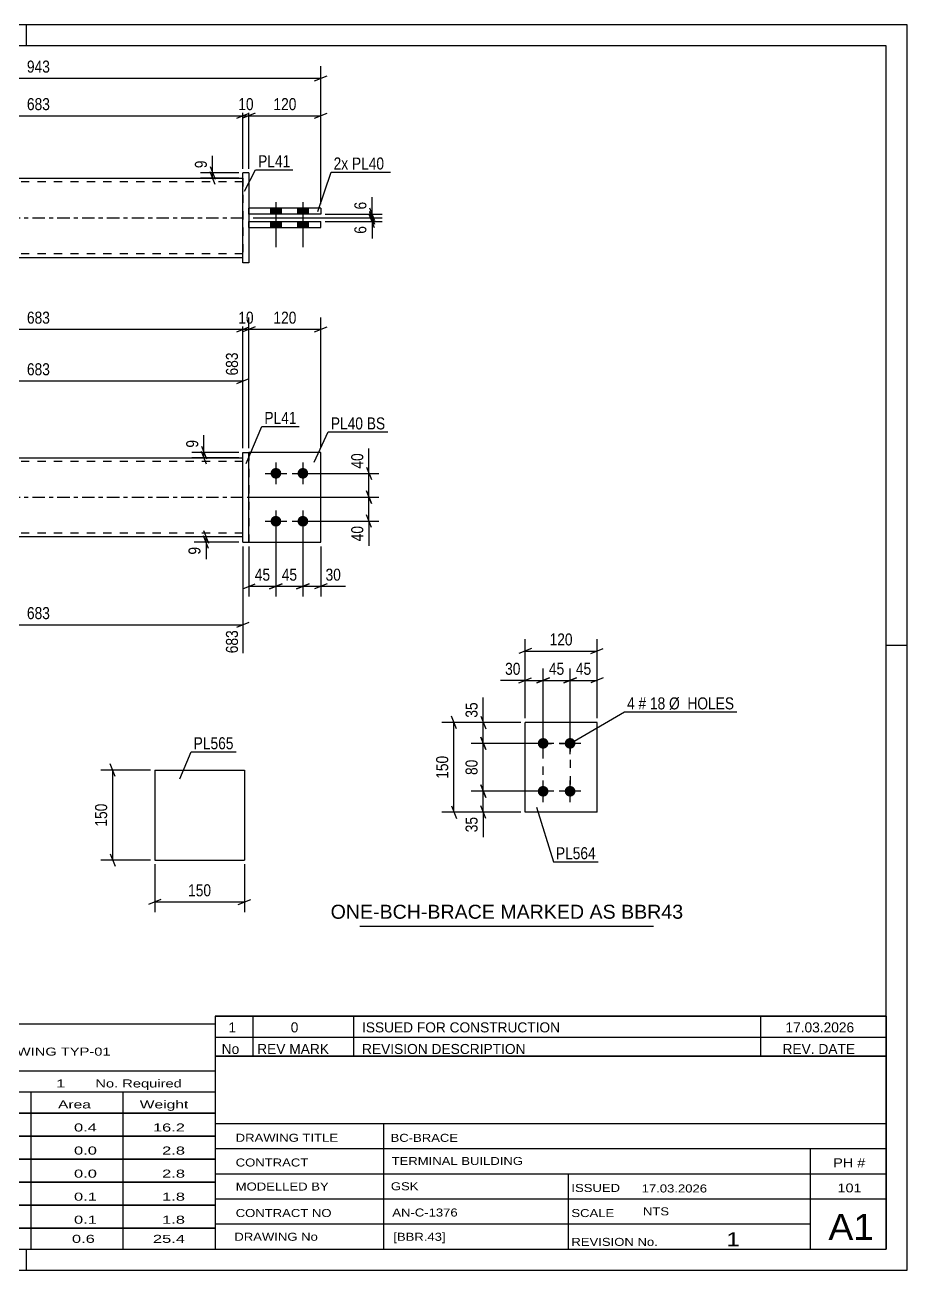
# Model space of a CAD drawing. Header units: millimetres. Extents: x 0 to 420, y 0 to 297.
# Drawn here: x 209.6 to 420, y 0 to 297 of the extents above; entities that cross this region are included whole.
import ezdxf

# ---------------------------------------------------------------- set-up
doc = ezdxf.new("R2010")
doc.units = ezdxf.units.MM
doc.linetypes.add('DXK_LINE_DOT2', pattern=[3.9198, 1.9599, -1.9599])
doc.linetypes.add('DXK_LINE_DOT3', pattern=[5.9187, 2.979, -0.9799, 0.9799, -0.9799])
doc.styles.add('Arial', font='ARIAL.TTF', dxfattribs={"height": 0.2})
doc.styles.add('Arial Narrow', font='ARIALN.TTF', dxfattribs={"height": 0.2})

# ---------------------------------------------------------------- blocks, each defined once
blk = doc.blocks.new('Unknown-585636761-1129')
at = {"color": 5, "linetype": 'Continuous'}
for p, q in [((420, 297), (0, 297)), ((210, 292), (210, 297)), ((420, 0), (420, 297)), ((415, 292), (5, 292)), ((415, 5), (415, 292)), ((420, 149), (415, 149)), ((5, 5), (415, 5)), ((210, 0), (210, 5)), ((0, 0), (420, 0))]:
    blk.add_line(p, q, dxfattribs=at)
blk = doc.blocks.new('Bolt-585636761-3528 - 3526')
at = {"linetype": 'Continuous'}
for points in [[(333.2, 124.35, -1), (333.2, 126.92, -1)], [(339.63, 124.35, -1), (339.63, 126.92, -1)], [(333.2, 112.92, -1), (333.2, 115.49, -1)], [(339.63, 112.92, -1), (339.63, 115.49, -1)]]:
    blk.add_hatch(color=1, dxfattribs=at).paths.add_polyline_path(points)
at = {"color": 1, "linetype": 'Continuous'}
for p, q in [((333.2, 123.07), (333.2, 128.21)), ((339.63, 123.07), (339.63, 128.21)), ((335.77, 125.64), (330.63, 125.64)), ((342.2, 125.64), (337.05, 125.64)), ((333.2, 111.64), (333.2, 116.78)), ((339.63, 111.64), (339.63, 116.78)), ((335.77, 114.21), (330.63, 114.21)), ((342.2, 114.21), (337.05, 114.21))]:
    blk.add_line(p, q, dxfattribs=at)
blk = doc.blocks.new('Part-585636761-3527 - 3526')
at = {"color": 2, "linetype": 'Continuous'}
for p, q in [((346.05, 130.64), (328.91, 130.64)), ((328.91, 109.21), (328.91, 130.64)), ((346.05, 109.21), (346.05, 130.64)), ((346.05, 109.21), (328.91, 109.21))]:
    blk.add_line(p, q, dxfattribs=at)
blk = doc.blocks.new('Bolt-585636761-1836 - 1822')
at = {"linetype": 'Continuous'}
for points in [[(269.47, 191.33, -1), (269.47, 188.76, -1)], [(275.9, 191.33, -1), (275.9, 188.76, -1)], [(269.47, 179.9, -1), (269.47, 177.33, -1)], [(275.9, 179.9, -1), (275.9, 177.33, -1)]]:
    blk.add_hatch(color=1, dxfattribs=at).paths.add_polyline_path(points)
at = {"color": 1, "linetype": 'Continuous'}
for p, q in [((269.47, 192.61), (269.47, 187.47)), ((275.9, 192.61), (275.9, 187.47)), ((266.9, 190.04), (272.05, 190.04)), ((273.33, 190.04), (278.47, 190.04)), ((269.47, 181.19), (269.47, 176.04)), ((275.9, 181.19), (275.9, 176.04)), ((266.9, 178.61), (272.05, 178.61)), ((273.33, 178.61), (278.47, 178.61))]:
    blk.add_line(p, q, dxfattribs=at)
blk = doc.blocks.new('Part-585636761-1828 - 1822')
at = {"linetype": 'Continuous'}
blk.add_hatch(color=2, dxfattribs=at).paths.add_polyline_path([(188.44, 174.9), (187.64, 176.3), (189.24, 176.3)])
at = {"color": 2, "linetype": 'Continuous'}
for p, q in [((164.05, 193.76), (261.62, 193.76)), ((188.44, 174.9), (187.64, 176.3)), ((187.64, 176.3), (189.24, 176.3)), ((189.24, 176.3), (188.44, 174.9)), ((261.62, 174.9), (164.05, 174.9))]:
    blk.add_line(p, q, dxfattribs=at)
at = {"color": 7, "linetype": 'DXK_LINE_DOT2'}
for p, q in [((164.05, 174.9), (164.05, 193.76)), ((261.62, 174.9), (261.62, 193.76)), ((261.62, 192.9), (164.05, 192.9)), ((261.62, 175.76), (164.05, 175.76))]:
    blk.add_line(p, q, dxfattribs=at)
at = {"color": 7, "linetype": 'DXK_LINE_DOT3'}
blk.add_line((164.05, 184.33), (261.62, 184.33), dxfattribs=at)
at = {"color": 2, "linetype": 'Continuous'}
blk.add_circle((188.44, 175.8), 1, dxfattribs=at)
blk = doc.blocks.new('Part-585636761-1833 - 1822')
at = {"color": 2, "linetype": 'Continuous'}
for p, q in [((280.19, 195.04), (263.05, 195.04)), ((280.19, 173.61), (280.19, 195.04)), ((263.05, 173.61), (280.19, 173.61))]:
    blk.add_line(p, q, dxfattribs=at)
at = {"color": 7, "linetype": 'DXK_LINE_DOT2'}
blk.add_line((263.05, 195.04), (263.05, 173.61), dxfattribs=at)
blk = doc.blocks.new('Part-585636761-1856 - 1822')
at = {"color": 2, "linetype": 'Continuous'}
for p, q in [((261.62, 173.61), (261.62, 195.04)), ((261.62, 195.04), (263.05, 195.04)), ((263.05, 173.61), (263.05, 195.04)), ((261.62, 173.61), (263.05, 173.61))]:
    blk.add_line(p, q, dxfattribs=at)
blk = doc.blocks.new('Part-585636761-1862 - 1822')
at = {"color": 7, "linetype": 'DXK_LINE_DOT2'}
for p, q in [((280.19, 195.04), (263.05, 195.04)), ((263.05, 195.04), (263.05, 173.61)), ((280.19, 173.61), (280.19, 195.04)), ((263.05, 173.61), (280.19, 173.61))]:
    blk.add_line(p, q, dxfattribs=at)
blk = doc.blocks.new('Part-585636761-2197 - 2166')
at = {"color": 2, "linetype": 'Continuous'}
for p, q in [((280.19, 253.27), (263.05, 253.27)), ((263.05, 251.84), (263.05, 253.27)), ((280.19, 253.27), (280.19, 251.84)), ((280.19, 251.84), (263.05, 251.84))]:
    blk.add_line(p, q, dxfattribs=at)
blk = doc.blocks.new('Part-585636761-2177 - 2166')
at = {"color": 2, "linetype": 'Continuous'}
for p, q in [((263.05, 261.7), (261.62, 261.7)), ((261.62, 240.27), (261.62, 261.7)), ((263.05, 261.7), (263.05, 240.27)), ((263.05, 240.27), (261.62, 240.27))]:
    blk.add_line(p, q, dxfattribs=at)
blk = doc.blocks.new('Part-585636761-2187 - 2166')
at = {"linetype": 'Continuous'}
blk.add_hatch(color=2, dxfattribs=at).paths.add_polyline_path([(188.44, 250.99), (187.64, 252.39), (189.24, 252.39)])
at = {"color": 2, "linetype": 'Continuous'}
for p, q in [((164.05, 260.42), (261.62, 260.42)), ((188.44, 250.99), (187.64, 252.39)), ((187.64, 252.39), (189.24, 252.39)), ((189.24, 252.39), (188.44, 250.99)), ((164.05, 241.56), (261.62, 241.56))]:
    blk.add_line(p, q, dxfattribs=at)
at = {"color": 7, "linetype": 'DXK_LINE_DOT2'}
for p, q in [((164.05, 260.42), (164.05, 241.56)), ((261.62, 259.56), (164.05, 259.56)), ((261.62, 260.42), (261.62, 241.56)), ((261.62, 242.42), (164.05, 242.42))]:
    blk.add_line(p, q, dxfattribs=at)
at = {"color": 7, "linetype": 'DXK_LINE_DOT3'}
blk.add_line((164.05, 250.99), (261.62, 250.99), dxfattribs=at)
at = {"color": 2, "linetype": 'Continuous'}
blk.add_circle((188.44, 251.89), 1, dxfattribs=at)
blk = doc.blocks.new('Part-585636761-2192 - 2166')
at = {"color": 2, "linetype": 'Continuous'}
for p, q in [((263.05, 248.7), (263.05, 250.13)), ((263.05, 250.13), (280.19, 250.13)), ((280.19, 248.7), (280.19, 250.13)), ((263.05, 248.7), (280.19, 248.7))]:
    blk.add_line(p, q, dxfattribs=at)
blk = doc.blocks.new('Bolt-585636761-2209 - 2166')
at = {"linetype": 'Continuous'}
for points in [[(270.76, 253.27), (268.19, 253.27), (268.19, 251.84), (270.76, 251.84)], [(270.76, 253.27), (268.19, 253.27), (268.19, 251.84), (270.76, 251.84)], [(277.19, 253.27), (274.62, 253.27), (274.62, 251.84), (277.19, 251.84)], [(277.19, 253.27), (274.62, 253.27), (274.62, 251.84), (277.19, 251.84)], [(270.76, 250.13), (268.19, 250.13), (268.19, 248.7), (270.76, 248.7)], [(270.76, 250.13), (268.19, 250.13), (268.19, 248.7), (270.76, 248.7)], [(277.19, 250.13), (274.62, 250.13), (274.62, 248.7), (277.19, 248.7)], [(277.19, 250.13), (274.62, 250.13), (274.62, 248.7), (277.19, 248.7)]]:
    blk.add_hatch(color=1, dxfattribs=at).paths.add_polyline_path(points)
at = {"color": 1, "linetype": 'Continuous'}
for p, q in [((268.19, 253.27), (268.19, 251.84)), ((268.19, 253.27), (268.19, 251.84)), ((269.47, 254.7), (269.47, 243.99)), ((269.47, 254.7), (269.47, 243.99)), ((270.76, 253.27), (270.76, 251.84)), ((270.76, 253.27), (270.76, 251.84)), ((274.62, 253.27), (274.62, 251.84)), ((274.62, 253.27), (274.62, 251.84)), ((275.9, 254.7), (275.9, 243.99)), ((275.9, 254.7), (275.9, 243.99)), ((277.19, 253.27), (277.19, 251.84)), ((277.19, 253.27), (277.19, 251.84)), ((268.19, 250.13), (268.19, 248.7)), ((268.19, 250.13), (268.19, 248.7)), ((270.76, 250.13), (270.76, 248.7)), ((270.76, 250.13), (270.76, 248.7)), ((274.62, 250.13), (274.62, 248.7)), ((274.62, 250.13), (274.62, 248.7)), ((277.19, 250.13), (277.19, 248.7)), ((277.19, 250.13), (277.19, 248.7))]:
    blk.add_line(p, q, dxfattribs=at)
blk = doc.blocks.new('Part-585636761-3536 - 3535')
at = {"color": 2, "linetype": 'Continuous'}
for p, q in [((240.56, 119.24), (261.99, 119.24)), ((240.56, 119.24), (240.56, 97.81)), ((261.99, 119.24), (261.99, 97.81)), ((240.56, 97.81), (261.99, 97.81))]:
    blk.add_line(p, q, dxfattribs=at)
blk = doc.blocks.new('Rectangle-585636761-3685 - 3526')
at = {"color": 1, "linetype": 'DXK_LINE_DOT2'}
blk.add_lwpolyline([(333.2, 125.64), (339.63, 125.64), (339.63, 114.21), (333.2, 114.21), (333.2, 125.64)], close=True, dxfattribs=at)
blk = doc.blocks.new('StraightDimension-585636761-3542 - 3526')
at = {"color": 7, "linetype": 'Continuous'}
for p, q in [((332.2, 114.21), (316.06, 114.21)), ((318.31, 115.71), (319.51, 112.71)), ((318.91, 109.21), (318.91, 114.21)), ((319.51, 107.71), (318.31, 110.71)), ((327.91, 109.21), (316.06, 109.21))]:
    blk.add_line(p, q, dxfattribs=at)
at = {"color": 0}
blk.add_wipeout([(318.16, 108.68), (313.96, 108.68), (313.96, 103.83), (318.16, 103.83)], dxfattribs=at)
at = {"color": 7, "linetype": 'Continuous'}
blk.add_line((318.91, 109.21), (318.91, 103.3), dxfattribs=at)
blk.add_line((318.91, 109.21), (318.91, 103.3), dxfattribs=at)
at = {"color": 3, "style": 'Arial Narrow'}
blk.add_text('35', height=2.863, rotation=90.0002, dxfattribs=at).set_placement((317.56, 104.43))
blk = doc.blocks.new('StraightDimension-585636761-3540 - 3526')
at = {"color": 7, "linetype": 'Continuous'}
for p, q in [((318.31, 132.14), (319.51, 129.14)), ((327.91, 130.64), (316.06, 130.64)), ((318.91, 125.64), (318.91, 130.64)), ((332.2, 125.64), (316.06, 125.64)), ((319.51, 124.14), (318.31, 127.14))]:
    blk.add_line(p, q, dxfattribs=at)
at = {"color": 0}
blk.add_wipeout([(318.16, 136.02), (313.96, 136.02), (313.96, 131.16), (318.16, 131.16)], dxfattribs=at)
at = {"color": 7, "linetype": 'Continuous'}
blk.add_line((318.91, 130.64), (318.91, 136.54), dxfattribs=at)
blk.add_line((318.91, 130.64), (318.91, 136.54), dxfattribs=at)
at = {"color": 3, "style": 'Arial Narrow'}
blk.add_text('35', height=2.863, rotation=90.0002, dxfattribs=at).set_placement((317.56, 131.76))
blk = doc.blocks.new('StraightDimension-585636761-3541 - 3526')
at = {"color": 7, "linetype": 'Continuous'}
for p, q in [((332.2, 125.64), (316.06, 125.64)), ((318.31, 127.14), (319.51, 124.14)), ((318.91, 114.21), (318.91, 125.64)), ((332.2, 114.21), (316.06, 114.21)), ((319.51, 112.71), (318.31, 115.71))]:
    blk.add_line(p, q, dxfattribs=at)
at = {"color": 0}
blk.add_wipeout([(318.16, 122.35), (313.96, 122.35), (313.96, 117.49), (318.16, 117.49)], dxfattribs=at)
at = {"color": 3, "style": 'Arial Narrow'}
blk.add_text('80', height=2.863, rotation=90.0002, dxfattribs=at).set_placement((317.56, 118.09))
blk = doc.blocks.new('StraightDimension-585636761-3552 - 3526')
at = {"color": 7, "linetype": 'Continuous'}
for p, q in [((312.51, 129.14), (311.31, 132.14)), ((327.91, 130.64), (309.06, 130.64)), ((311.91, 109.21), (311.91, 130.64)), ((311.31, 110.71), (312.51, 107.71)), ((327.91, 109.21), (309.06, 109.21))]:
    blk.add_line(p, q, dxfattribs=at)
at = {"color": 0}
blk.add_wipeout([(311.16, 123.27), (306.96, 123.27), (306.96, 116.58), (311.16, 116.58)], dxfattribs=at)
at = {"color": 3, "style": 'Arial Narrow'}
blk.add_text('150', height=2.863, rotation=90.0002, dxfattribs=at).set_placement((310.56, 117.18))
blk = doc.blocks.new('StraightDimension-585636761-3556 - 3526')
at = {"color": 7, "linetype": 'Continuous'}
for p, q in [((339.63, 126.64), (339.63, 143.49)), ((346.05, 131.64), (346.05, 143.49)), ((338.13, 140.04), (341.13, 141.24)), ((339.63, 140.64), (346.05, 140.64)), ((347.55, 141.24), (344.55, 140.04))]:
    blk.add_line(p, q, dxfattribs=at)
at = {"color": 0}
blk.add_wipeout([(345.27, 141.39), (345.27, 145.59), (340.41, 145.59), (340.41, 141.39)], dxfattribs=at)
at = {"color": 3, "style": 'Arial Narrow'}
blk.add_text('45', height=2.863, dxfattribs=at).set_placement((341.01, 141.99))
blk = doc.blocks.new('StraightDimension-585636761-3557 - 3526')
at = {"color": 7, "linetype": 'Continuous'}
for p, q in [((333.2, 126.64), (333.2, 143.49)), ((339.63, 126.64), (339.63, 143.49)), ((331.7, 140.04), (334.7, 141.24)), ((333.2, 140.64), (339.63, 140.64)), ((341.13, 141.24), (338.13, 140.04))]:
    blk.add_line(p, q, dxfattribs=at)
at = {"color": 0}
blk.add_wipeout([(338.84, 141.39), (338.84, 145.59), (333.98, 145.59), (333.98, 141.39)], dxfattribs=at)
at = {"color": 3, "style": 'Arial Narrow'}
blk.add_text('45', height=2.863, dxfattribs=at).set_placement((334.58, 141.99))
blk = doc.blocks.new('StraightDimension-585636761-3558 - 3526')
at = {"color": 7, "linetype": 'Continuous'}
for p, q in [((328.91, 131.64), (328.91, 143.49)), ((333.2, 126.64), (333.2, 143.49)), ((327.41, 140.04), (330.41, 141.24)), ((328.91, 140.64), (333.2, 140.64)), ((334.7, 141.24), (331.7, 140.04))]:
    blk.add_line(p, q, dxfattribs=at)
at = {"color": 0}
blk.add_wipeout([(328.39, 141.39), (328.39, 145.59), (323.53, 145.59), (323.53, 141.39)], dxfattribs=at)
at = {"color": 7, "linetype": 'Continuous'}
blk.add_line((328.91, 140.64), (323.01, 140.64), dxfattribs=at)
blk.add_line((328.91, 140.64), (323.01, 140.64), dxfattribs=at)
at = {"color": 3, "style": 'Arial Narrow'}
blk.add_text('30', height=2.863, dxfattribs=at).set_placement((324.13, 141.99))
blk = doc.blocks.new('StraightDimension-585636761-3568 - 3526')
at = {"color": 7, "linetype": 'Continuous'}
for p, q in [((328.91, 131.64), (328.91, 150.49)), ((346.05, 131.64), (346.05, 150.49)), ((330.41, 148.24), (327.41, 147.04)), ((328.91, 147.64), (346.05, 147.64)), ((344.55, 147.04), (347.55, 148.24))]:
    blk.add_line(p, q, dxfattribs=at)
at = {"color": 0}
blk.add_wipeout([(340.83, 148.39), (340.83, 152.59), (334.14, 152.59), (334.14, 148.39)], dxfattribs=at)
at = {"color": 3, "style": 'Arial Narrow'}
blk.add_text('120', height=2.863, dxfattribs=at).set_placement((334.74, 148.99))
blk = doc.blocks.new('StraightDimension-585636761-2478 - 1822')
at = {"color": 7, "linetype": 'Continuous'}
for p, q in [((261.62, 196.04), (261.62, 218.87)), ((164.05, 194.76), (164.05, 215.21)), ((165.55, 212.68), (162.55, 211.48)), ((164.05, 212.08), (261.62, 212.08)), ((260.12, 211.48), (263.12, 212.68))]:
    blk.add_line(p, q, dxfattribs=at)
at = {"color": 0}
blk.add_wipeout([(216.17, 212.83), (216.17, 217.03), (209.49, 217.03), (209.49, 212.83)], dxfattribs=at)
at = {"color": 0, "linetype": 'Continuous'}
for points in [[(261.02, 219.47), (256.82, 219.47), (256.82, 212.78), (261.02, 212.78)], [(163.45, 215.81), (159.25, 215.81), (159.25, 212.78), (163.45, 212.78)]]:
    blk.add_wipeout(points, dxfattribs=at)
at = {"color": 3, "linetype": 'Continuous', "style": 'Arial Narrow'}
for s, height, p in [('683', 2.863, (260.42, 213.38)), ('0', 2.86, (162.85, 213.38))]:
    blk.add_text(s, height=height, rotation=90.0002, dxfattribs=at).set_placement(p)
at = {"color": 3, "style": 'Arial Narrow'}
blk.add_text('683', height=2.863, dxfattribs=at).set_placement((210.09, 213.43))
blk = doc.blocks.new('StraightDimension-585636761-2057 - 1822')
at = {"color": 7, "linetype": 'Continuous'}
for p, q in [((251.69, 196.54), (252.89, 193.54)), ((260.62, 195.04), (249.44, 195.04)), ((260.62, 193.76), (249.44, 193.76)), ((252.89, 192.26), (251.69, 195.26)), ((252.29, 193.76), (252.29, 195.04))]:
    blk.add_line(p, q, dxfattribs=at)
at = {"color": 0}
blk.add_wipeout([(251.54, 198.6), (247.34, 198.6), (247.34, 195.57), (251.54, 195.57)], dxfattribs=at)
at = {"color": 7, "linetype": 'Continuous'}
blk.add_line((252.29, 195.04), (252.29, 199.12), dxfattribs=at)
blk.add_line((252.29, 195.04), (252.29, 199.12), dxfattribs=at)
at = {"color": 3, "style": 'Arial Narrow'}
blk.add_text('9', height=2.86, rotation=90.0002, dxfattribs=at).set_placement((250.94, 196.17))
blk = doc.blocks.new('StraightDimension-585636761-2028 - 1822')
at = {"color": 7, "linetype": 'Continuous'}
for p, q in [((262.62, 184.33), (294.05, 184.33)), ((291.05, 185.83), (292.25, 182.83)), ((291.65, 178.61), (291.65, 184.33)), ((276.9, 178.61), (294.05, 178.61)), ((292.25, 177.11), (291.05, 180.11))]:
    blk.add_line(p, q, dxfattribs=at)
at = {"color": 0}
blk.add_wipeout([(290.9, 178.09), (286.7, 178.09), (286.7, 173.23), (290.9, 173.23)], dxfattribs=at)
at = {"color": 7, "linetype": 'Continuous'}
blk.add_line((291.65, 178.61), (291.65, 172.71), dxfattribs=at)
blk.add_line((291.65, 178.61), (291.65, 172.71), dxfattribs=at)
at = {"color": 3, "style": 'Arial Narrow'}
blk.add_text('40', height=2.863, rotation=90.0002, dxfattribs=at).set_placement((290.3, 173.83))
blk = doc.blocks.new('StraightDimension-585636761-1974 - 1822')
at = {"color": 7, "linetype": 'Continuous'}
for p, q in [((252.22, 176.4), (253.42, 173.4)), ((260.62, 174.9), (249.97, 174.9)), ((260.62, 173.61), (249.97, 173.61)), ((253.42, 172.11), (252.22, 175.11)), ((252.82, 173.61), (252.82, 174.9))]:
    blk.add_line(p, q, dxfattribs=at)
at = {"color": 0}
blk.add_wipeout([(252.07, 173.09), (247.87, 173.09), (247.87, 170.06), (252.07, 170.06)], dxfattribs=at)
at = {"color": 7, "linetype": 'Continuous'}
blk.add_line((252.82, 173.61), (252.82, 169.54), dxfattribs=at)
blk.add_line((252.82, 173.61), (252.82, 169.54), dxfattribs=at)
at = {"color": 3, "style": 'Arial Narrow'}
blk.add_text('9', height=2.86, rotation=90.0002, dxfattribs=at).set_placement((251.47, 170.66))
blk = doc.blocks.new('StraightDimension-585636761-2006 - 1822')
at = {"color": 7, "linetype": 'Continuous'}
for p, q in [((269.47, 177.61), (269.47, 160.69)), ((263.05, 172.61), (263.05, 160.69)), ((261.55, 162.49), (264.55, 163.69)), ((270.97, 163.69), (267.97, 162.49)), ((263.05, 163.09), (269.47, 163.09))]:
    blk.add_line(p, q, dxfattribs=at)
at = {"color": 0}
blk.add_wipeout([(268.69, 163.84), (268.69, 168.04), (263.83, 168.04), (263.83, 163.84)], dxfattribs=at)
at = {"color": 3, "style": 'Arial Narrow'}
blk.add_text('45', height=2.863, dxfattribs=at).set_placement((264.43, 164.44))
blk = doc.blocks.new('StraightDimension-585636761-1983 - 1822')
at = {"color": 7, "linetype": 'Continuous'}
for p, q in [((275.9, 177.61), (275.9, 160.69)), ((280.19, 172.61), (280.19, 160.69)), ((274.4, 162.49), (277.4, 163.69)), ((281.69, 163.69), (278.69, 162.49)), ((275.9, 163.09), (280.19, 163.09))]:
    blk.add_line(p, q, dxfattribs=at)
at = {"color": 0}
blk.add_wipeout([(285.57, 163.84), (285.57, 168.04), (280.71, 168.04), (280.71, 163.84)], dxfattribs=at)
at = {"color": 7, "linetype": 'Continuous'}
blk.add_line((280.19, 163.09), (286.1, 163.09), dxfattribs=at)
blk.add_line((280.19, 163.09), (286.1, 163.09), dxfattribs=at)
at = {"color": 3, "style": 'Arial Narrow'}
blk.add_text('30', height=2.863, dxfattribs=at).set_placement((281.31, 164.44))
blk = doc.blocks.new('StraightDimension-585636761-1996 - 1822')
at = {"color": 7, "linetype": 'Continuous'}
for p, q in [((269.47, 177.61), (269.47, 160.69)), ((275.9, 177.61), (275.9, 160.69)), ((267.97, 162.49), (270.97, 163.69)), ((277.4, 163.69), (274.4, 162.49)), ((269.47, 163.09), (275.9, 163.09))]:
    blk.add_line(p, q, dxfattribs=at)
at = {"color": 0}
blk.add_wipeout([(275.12, 163.84), (275.12, 168.04), (270.26, 168.04), (270.26, 163.84)], dxfattribs=at)
at = {"color": 3, "style": 'Arial Narrow'}
blk.add_text('45', height=2.863, dxfattribs=at).set_placement((270.86, 164.44))
blk = doc.blocks.new('StraightDimension-585636761-2041 - 1822')
at = {"color": 7, "linetype": 'Continuous'}
for p, q in [((291.05, 191.54), (292.25, 188.54)), ((276.9, 190.04), (294.05, 190.04)), ((291.65, 184.33), (291.65, 190.04)), ((262.62, 184.33), (294.05, 184.33)), ((292.25, 182.83), (291.05, 185.83))]:
    blk.add_line(p, q, dxfattribs=at)
at = {"color": 0}
blk.add_wipeout([(290.9, 195.42), (286.7, 195.42), (286.7, 190.57), (290.9, 190.57)], dxfattribs=at)
at = {"color": 7, "linetype": 'Continuous'}
blk.add_line((291.65, 190.04), (291.65, 195.95), dxfattribs=at)
blk.add_line((291.65, 190.04), (291.65, 195.95), dxfattribs=at)
at = {"color": 3, "style": 'Arial Narrow'}
blk.add_text('40', height=2.863, rotation=90.0002, dxfattribs=at).set_placement((290.3, 191.17))
blk = doc.blocks.new('StraightDimension-585636761-2103 - 1822')
at = {"color": 7, "linetype": 'Continuous'}
for p, q in [((164.05, 196.04), (164.05, 227.24)), ((261.62, 196.04), (261.62, 227.24)), ((165.55, 224.99), (162.55, 223.79)), ((164.05, 224.39), (261.62, 224.39)), ((260.12, 223.79), (263.12, 224.99))]:
    blk.add_line(p, q, dxfattribs=at)
at = {"color": 0}
blk.add_wipeout([(216.17, 225.14), (216.17, 229.34), (209.49, 229.34), (209.49, 225.14)], dxfattribs=at)
at = {"color": 3, "style": 'Arial Narrow'}
blk.add_text('683', height=2.863, dxfattribs=at).set_placement((210.09, 225.74))
blk = doc.blocks.new('StraightDimension-585636761-2112 - 1822')
at = {"color": 7, "linetype": 'Continuous'}
for p, q in [((261.62, 196.04), (261.62, 227.24)), ((263.05, 196.04), (263.05, 227.24)), ((260.12, 223.79), (263.12, 224.99)), ((264.55, 224.99), (261.55, 223.79)), ((261.62, 224.39), (263.05, 224.39))]:
    blk.add_line(p, q, dxfattribs=at)
at = {"color": 0}
blk.add_wipeout([(264.76, 225.14), (264.76, 229.34), (259.9, 229.34), (259.9, 225.14)], dxfattribs=at)
at = {"color": 3, "style": 'Arial Narrow'}
blk.add_text('10', height=2.863, dxfattribs=at).set_placement((260.5, 225.74))
blk = doc.blocks.new('StraightDimension-585636761-2129 - 1822')
at = {"color": 7, "linetype": 'Continuous'}
for p, q in [((263.05, 196.04), (263.05, 227.24)), ((280.19, 196.04), (280.19, 227.24)), ((264.55, 224.99), (261.55, 223.79)), ((263.05, 224.39), (280.19, 224.39)), ((278.69, 223.79), (281.69, 224.99))]:
    blk.add_line(p, q, dxfattribs=at)
at = {"color": 0}
blk.add_wipeout([(274.96, 225.14), (274.96, 229.34), (268.28, 229.34), (268.28, 225.14)], dxfattribs=at)
at = {"color": 3, "style": 'Arial Narrow'}
blk.add_text('120', height=2.863, dxfattribs=at).set_placement((268.88, 225.74))
blk = doc.blocks.new('StraightDimension-585636761-2539 - 1822')
at = {"color": 7, "linetype": 'Continuous'}
for p, q in [((164.05, 172.61), (164.05, 150.79)), ((261.62, 172.61), (261.62, 147.13)), ((165.55, 154.52), (162.55, 153.32)), ((260.12, 153.32), (263.12, 154.52)), ((164.05, 153.92), (261.62, 153.92))]:
    blk.add_line(p, q, dxfattribs=at)
at = {"color": 0}
blk.add_wipeout([(216.17, 154.67), (216.17, 158.87), (209.49, 158.87), (209.49, 154.67)], dxfattribs=at)
at = {"color": 0, "linetype": 'Continuous'}
for points in [[(163.45, 153.22), (159.25, 153.22), (159.25, 150.19), (163.45, 150.19)], [(261.02, 153.22), (256.82, 153.22), (256.82, 146.53), (261.02, 146.53)]]:
    blk.add_wipeout(points, dxfattribs=at)
at = {"color": 3, "style": 'Arial Narrow'}
blk.add_text('683', height=2.863, dxfattribs=at).set_placement((210.09, 155.27))
at = {"color": 3, "linetype": 'Continuous', "style": 'Arial Narrow'}
for s, height, p in [('0', 2.86, (162.85, 150.79)), ('683', 2.863, (260.42, 147.13))]:
    blk.add_text(s, height=height, rotation=90.0002, dxfattribs=at).set_placement(p)
blk = doc.blocks.new('StraightDimension-585636761-2314 - 2166')
at = {"color": 7, "linetype": 'Continuous'}
for p, q in [((263.05, 262.7), (263.05, 278.17)), ((280.19, 254.27), (280.19, 278.17)), ((264.55, 275.92), (261.55, 274.72)), ((263.05, 275.32), (280.19, 275.32)), ((278.69, 274.72), (281.69, 275.92))]:
    blk.add_line(p, q, dxfattribs=at)
at = {"color": 0}
blk.add_wipeout([(274.96, 276.07), (274.96, 280.27), (268.28, 280.27), (268.28, 276.07)], dxfattribs=at)
at = {"color": 3, "style": 'Arial Narrow'}
blk.add_text('120', height=2.863, dxfattribs=at).set_placement((268.88, 276.67))
blk = doc.blocks.new('StraightDimension-585636761-2263 - 2166')
at = {"color": 7, "linetype": 'Continuous'}
for p, q in [((145.47, 254.27), (145.47, 287.12)), ((280.19, 254.27), (280.19, 287.12)), ((146.97, 284.87), (143.97, 283.67)), ((145.47, 284.27), (280.19, 284.27)), ((278.69, 283.67), (281.69, 284.87))]:
    blk.add_line(p, q, dxfattribs=at)
at = {"color": 0}
blk.add_wipeout([(216.17, 285.02), (216.17, 289.22), (209.49, 289.22), (209.49, 285.02)], dxfattribs=at)
at = {"color": 3, "style": 'Arial Narrow'}
blk.add_text('943', height=2.863, dxfattribs=at).set_placement((210.09, 285.62))
blk = doc.blocks.new('StraightDimension-585636761-2345 - 2166')
at = {"color": 7, "linetype": 'Continuous'}
for p, q in [((291.79, 252.49), (292.99, 249.49)), ((264.05, 250.99), (294.79, 250.99)), ((281.19, 250.13), (294.79, 250.13)), ((292.99, 248.63), (291.79, 251.63)), ((292.39, 250.13), (292.39, 250.99))]:
    blk.add_line(p, q, dxfattribs=at)
at = {"color": 0}
blk.add_wipeout([(291.64, 249.61), (287.44, 249.61), (287.44, 246.58), (291.64, 246.58)], dxfattribs=at)
at = {"color": 7, "linetype": 'Continuous'}
blk.add_line((292.39, 250.13), (292.39, 246.05), dxfattribs=at)
blk.add_line((292.39, 250.13), (292.39, 246.05), dxfattribs=at)
at = {"color": 3, "style": 'Arial Narrow'}
blk.add_text('6', height=2.86, rotation=90.0002, dxfattribs=at).set_placement((291.04, 247.18))
blk = doc.blocks.new('StraightDimension-585636761-2294 - 2166')
at = {"color": 7, "linetype": 'Continuous'}
for p, q in [((164.05, 262.7), (164.05, 278.17)), ((261.62, 262.7), (261.62, 278.17)), ((165.55, 275.92), (162.55, 274.72)), ((164.05, 275.32), (261.62, 275.32)), ((260.12, 274.72), (263.12, 275.92))]:
    blk.add_line(p, q, dxfattribs=at)
at = {"color": 0}
blk.add_wipeout([(216.17, 276.07), (216.17, 280.27), (209.49, 280.27), (209.49, 276.07)], dxfattribs=at)
at = {"color": 3, "style": 'Arial Narrow'}
blk.add_text('683', height=2.863, dxfattribs=at).set_placement((210.09, 276.67))
blk = doc.blocks.new('StraightDimension-585636761-2304 - 2166')
at = {"color": 7, "linetype": 'Continuous'}
for p, q in [((261.62, 262.7), (261.62, 278.17)), ((263.05, 262.7), (263.05, 278.17)), ((260.12, 274.72), (263.12, 275.92)), ((264.55, 275.92), (261.55, 274.72)), ((261.62, 275.32), (263.05, 275.32))]:
    blk.add_line(p, q, dxfattribs=at)
at = {"color": 0}
blk.add_wipeout([(264.76, 276.07), (264.76, 280.27), (259.9, 280.27), (259.9, 276.07)], dxfattribs=at)
at = {"color": 3, "style": 'Arial Narrow'}
blk.add_text('10', height=2.863, dxfattribs=at).set_placement((260.5, 276.67))
blk = doc.blocks.new('StraightDimension-585636761-2325 - 2166')
at = {"color": 7, "linetype": 'Continuous'}
for p, q in [((260.62, 261.7), (251.51, 261.7)), ((253.76, 263.2), (254.96, 260.2)), ((254.96, 258.92), (253.76, 261.92)), ((254.36, 260.42), (254.36, 261.7)), ((260.62, 260.42), (251.51, 260.42))]:
    blk.add_line(p, q, dxfattribs=at)
at = {"color": 0}
blk.add_wipeout([(253.61, 265.26), (249.41, 265.26), (249.41, 262.23), (253.61, 262.23)], dxfattribs=at)
at = {"color": 7, "linetype": 'Continuous'}
blk.add_line((254.36, 261.7), (254.36, 265.78), dxfattribs=at)
blk.add_line((254.36, 261.7), (254.36, 265.78), dxfattribs=at)
at = {"color": 3, "style": 'Arial Narrow'}
blk.add_text('9', height=2.86, rotation=90.0002, dxfattribs=at).set_placement((253.01, 262.83))
blk = doc.blocks.new('StraightDimension-585636761-2336 - 2166')
at = {"color": 7, "linetype": 'Continuous'}
for p, q in [((291.79, 253.34), (292.99, 250.34)), ((292.99, 249.49), (291.79, 252.49)), ((264.05, 250.99), (294.79, 250.99)), ((281.19, 251.84), (294.79, 251.84)), ((292.39, 250.99), (292.39, 251.84))]:
    blk.add_line(p, q, dxfattribs=at)
at = {"color": 0}
blk.add_wipeout([(291.64, 255.4), (287.44, 255.4), (287.44, 252.37), (291.64, 252.37)], dxfattribs=at)
at = {"color": 7, "linetype": 'Continuous'}
blk.add_line((292.39, 251.84), (292.39, 255.92), dxfattribs=at)
blk.add_line((292.39, 251.84), (292.39, 255.92), dxfattribs=at)
at = {"color": 3, "style": 'Arial Narrow'}
blk.add_text('6', height=2.86, rotation=90.0002, dxfattribs=at).set_placement((291.04, 252.97))
blk = doc.blocks.new('StraightDimension-585636761-3576 - 3535')
at = {"color": 7, "linetype": 'Continuous'}
for p, q in [((239.56, 119.24), (227.71, 119.24)), ((231.16, 117.74), (229.96, 120.74)), ((230.56, 97.81), (230.56, 119.24)), ((229.96, 99.31), (231.16, 96.31)), ((239.56, 97.81), (227.71, 97.81))]:
    blk.add_line(p, q, dxfattribs=at)
at = {"color": 0}
blk.add_wipeout([(229.81, 111.86), (225.61, 111.86), (225.61, 105.18), (229.81, 105.18)], dxfattribs=at)
at = {"color": 3, "style": 'Arial Narrow'}
blk.add_text('150', height=2.863, rotation=90.0002, dxfattribs=at).set_placement((229.21, 105.78))
blk = doc.blocks.new('StraightDimension-585636761-3572 - 3535')
at = {"color": 7, "linetype": 'Continuous'}
for p, q in [((240.56, 96.81), (240.56, 85.41)), ((261.99, 96.81), (261.99, 85.41)), ((242.06, 88.41), (239.06, 87.21)), ((240.56, 87.81), (261.99, 87.81)), ((260.49, 87.21), (263.49, 88.41))]:
    blk.add_line(p, q, dxfattribs=at)
at = {"color": 0}
blk.add_wipeout([(254.62, 88.56), (254.62, 92.76), (247.93, 92.76), (247.93, 88.56)], dxfattribs=at)
at = {"color": 3, "style": 'Arial Narrow'}
blk.add_text('150', height=2.863, dxfattribs=at).set_placement((248.53, 89.16))
blk = doc.blocks.new('Unknown-585636761-3787')
at = {"color": 7, "linetype": 'Continuous'}
for p, q in [((255, 51.05), (255, 5)), ((255, 51.05), (415, 51.05)), ((415, 51), (415, 5)), ((255, 35), (415, 35)), ((295.14, 35), (295.14, 5)), ((255, 29), (415, 29)), ((397, 5.05), (397, 29.05)), ((255, 23), (415, 23)), ((339.14, 23), (339.14, 5)), ((255, 17), (415, 17)), ((255, 11), (397, 11)), ((255, 5), (415, 5))]:
    blk.add_line(p, q, dxfattribs=at)
at = {"color": 7, "style": 'Arial Narrow'}
for s, height, width, p in [('DRAWING TITLE', 1.9089, 1.425378, (259.88, 30.61)), ('BC-BRACE', 1.909, 1.425378, (296.81, 30.59)), ('TERMINAL BUILDING', 1.9089, 1.425378, (297.06, 25.07)), ('CONTRACT', 1.909, 1.425378, (259.88, 24.71)), ('MODELLED BY', 1.9089, 1.425378, (259.88, 18.98)), ('GSK', 1.909, 1.425378, (296.88, 19.04)), ('ISSUED', 1.909, 1.425378, (339.94, 18.64)), ('17.03.2026', 1.909, 1.425378, (356.69, 18.52)), ('CONTRACT NO', 1.9089, 1.425378, (259.88, 12.66)), ('AN-C-1376', 1.909, 1.425378, (297.23, 12.78)), ('SCALE', 1.909, 1.425378, (339.94, 12.65)), ('A1', 6.204, 1.25, (401.24, 7.2)), ('DRAWING No', 1.909, 1.425378, (259.56, 7)), ('[BBR.43]', 1.909, 1.425378, (297.46, 6.99)), ('1', 3.34, 1.5, (376.91, 5.68)), ('REVISION No.', 1.9089, 1.425378, (339.94, 5.77))]:
    blk.add_text(s, height=height, dxfattribs=dict(at, width=width)).set_placement(p)
at = {"color": 7, "linetype": 'Continuous', "style": 'Arial Narrow'}
for s, height, width, p in [('PH #', 2.1, 1.42538, (402.4, 24.55)), ('101', 2.1, 1.42538, (403.41, 18.55)), ('NTS', 1.909, 1.425378, (357, 13.05))]:
    blk.add_text(s, height=height, dxfattribs=dict(at, width=width)).set_placement(p)
blk = doc.blocks.new('Unknown-585636761-3788')
at = {"color": 7, "linetype": 'Continuous'}
for p, q in [((255, 60.55), (415, 60.55)), ((415, 60.55), (255, 60.55)), ((255, 60.55), (255, 55.55)), ((264, 60.55), (264, 55.55)), ((288, 60.55), (288, 55.55)), ((385, 60.55), (385, 55.55)), ((415, 60.55), (415, 55.55)), ((255, 55.55), (415, 55.55)), ((255, 55.55), (255, 51.05)), ((255, 55.55), (415, 55.55)), ((264, 55.55), (264, 51.05)), ((288, 55.55), (288, 51.05)), ((385, 55.55), (385, 51.05)), ((415, 55.55), (415, 51.05)), ((415, 51.05), (255, 51.05))]:
    blk.add_line(p, q, dxfattribs=at)
at = {"color": 7, "linetype": 'Continuous', "style": 'Arial Narrow'}
for s, height, width, p in [('1', 2.39, 1.196471, (258.16, 56.7)), ('0', 2.39, 1.196471, (273, 56.7)), ('ISSUED FOR CONSTRUCTION', 2.3861, 1.196471, (290, 56.7)), ('17.03.2026', 2.386, 1.196471, (391, 56.7)), ('No', 2.386, 1.2, (256.54, 51.55)), ('REV MARK', 2.386, 1.2, (265, 51.55)), ('REVISION DESCRIPTION', 2.3861, 1.2, (290, 51.55)), ('REV. DATE', 2.386, 1.2, (390.28, 51.55))]:
    blk.add_text(s, height=height, dxfattribs=dict(at, width=width)).set_placement(p)
blk = doc.blocks.new('Unknown-585636761-3789')
at = {"color": 7, "linetype": 'Continuous'}
for p, q in [((95, 58.75), (255, 58.75)), ((95, 47.5), (95, 58.75)), ((255, 58.75), (255, 47.5)), ((95, 47.5), (255, 47.5)), ((95, 47.5), (95, 42.5)), ((255, 47.5), (255, 42.5)), ((95, 42.5), (255, 42.5)), ((95, 42.5), (95, 37.5)), ((119, 42.5), (119, 37.5)), ((154.5, 42.5), (154.5, 37.5)), ((180.5, 42.5), (180.5, 37.5)), ((193.5, 42.5), (193.5, 37.5)), ((211, 42.5), (211, 37.5)), ((233, 42.5), (233, 37.5)), ((255, 42.5), (255, 37.5)), ((95, 37.5), (255, 37.5)), ((95, 37.45), (95, 32.05)), ((95, 37.45), (255, 37.45)), ((119, 37.5), (119, 32)), ((154.5, 37.5), (154.5, 32)), ((180.5, 37.5), (180.5, 32)), ((193.5, 37.5), (193.5, 32)), ((211, 37.5), (211, 32)), ((233, 37.5), (233, 32)), ((255, 37.45), (255, 32.05)), ((95, 32.05), (255, 32.05)), ((95, 31.95), (95, 26.55)), ((95, 31.95), (255, 31.95)), ((119, 32), (119, 26.5)), ((154.5, 32), (154.5, 26.5)), ((180.5, 32), (180.5, 26.5)), ((193.5, 32), (193.5, 26.5)), ((211, 32), (211, 26.5)), ((233, 32), (233, 26.5)), ((255, 31.95), (255, 26.55)), ((95, 26.55), (255, 26.55)), ((95, 26.45), (95, 21.05)), ((95, 26.45), (255, 26.45)), ((119, 26.5), (119, 21)), ((154.5, 26.5), (154.5, 21)), ((180.5, 26.5), (180.5, 21)), ((193.5, 26.5), (193.5, 21)), ((211, 26.5), (211, 21)), ((233, 26.5), (233, 21)), ((255, 26.45), (255, 21.05)), ((95, 21.05), (255, 21.05)), ((95, 20.95), (95, 15.55)), ((95, 20.95), (255, 20.95)), ((119, 21), (119, 15.5)), ((154.5, 21), (154.5, 15.5)), ((180.5, 21), (180.5, 15.5)), ((193.5, 21), (193.5, 15.5)), ((211, 21), (211, 15.5)), ((233, 21), (233, 15.5)), ((255, 20.95), (255, 15.55)), ((95, 15.55), (255, 15.55)), ((95, 15.45), (95, 10.05)), ((95, 15.45), (255, 15.45)), ((119, 15.5), (119, 10)), ((154.5, 15.5), (154.5, 10)), ((180.5, 15.5), (180.5, 10)), ((193.5, 15.5), (193.5, 10)), ((211, 15.5), (211, 10)), ((233, 15.5), (233, 10)), ((255, 15.45), (255, 10.05)), ((95, 10.05), (255, 10.05)), ((95, 10), (255, 10)), ((95, 10), (95, 5)), ((211, 10), (211, 5)), ((233, 10), (233, 5)), ((255, 10), (255, 5)), ((95, 5), (255, 5))]:
    blk.add_line(p, q, dxfattribs=at)
at = {"color": 7, "style": 'Arial Narrow'}
for s, height, width, p in [('GENERAL NOTES & WELD DETAILS :', 2.8633, 1.4, (96.15, 51.06)), ('REFER TYP DRAWING TYP-01', 1.9089, 1.6, (179.7, 51.16)), ("MATERIAL LIST FOR ASSEMBLY MK'D", 1.9089, 1.6, (96.15, 43.56)), ('BBR43', 1.909, 1.794707, (188.57, 43.47)), ('1', 1.91, 1.794707, (217.08, 43.56)), ('No. Required', 1.9089, 1.6, (226.41, 43.56)), ('Mark', 1.909, 1.7, (96.34, 38.5)), ('Profile', 1.909, 1.7, (129.41, 38.5)), ('Material', 1.909, 1.7, (159.54, 38.56)), ('No.', 1.909, 1.7, (184.5, 38.56)), ('Length', 1.909, 1.7, (195, 38.56)), ('Area', 1.909, 1.7, (217.5, 38.56)), ('Weight', 1.909, 1.7, (237, 38.56))]:
    blk.add_text(s, height=height, dxfattribs=dict(at, width=width)).set_placement(p)
at = {"color": 7, "linetype": 'Continuous', "style": 'Arial Narrow'}
for s, height, width, p in [('BBR43', 1.909, 1.794707, (96.5, 33.06)), ('SHS132*6', 1.909, 1.794707, (121, 33.06)), ('E350', 1.909, 1.794707, (160.74, 33.06)), ('1', 1.91, 1.794707, (184.86, 33.06)), ('683', 1.909, 1.794707, (199.77, 33.06)), ('0.4', 1.909, 1.794707, (221.32, 33.06)), ('16.2', 1.909, 1.794707, (240.14, 33.06)), ('PL40', 1.909, 1.794707, (96.5, 27.56)), ('PL10*120', 1.909, 1.794707, (121, 27.56)), ('E350', 1.909, 1.794707, (160.74, 27.56)), ('2', 1.91, 1.794707, (184.86, 27.56)), ('150', 1.909, 1.794707, (199.77, 27.56)), ('0.0', 1.909, 1.794707, (221.32, 27.56)), ('2.8', 1.909, 1.794707, (242.33, 27.56)), ('PL564', 1.909, 1.794707, (96.5, 22.06)), ('PL10*120', 1.909, 1.794707, (121, 22.06)), ('E350', 1.909, 1.794707, (160.74, 22.06)), ('2', 1.91, 1.794707, (184.86, 22.06)), ('150', 1.909, 1.794707, (199.77, 22.06)), ('0.0', 1.909, 1.794707, (221.32, 22.06)), ('2.8', 1.909, 1.794707, (242.33, 22.06)), ('PL41', 1.909, 1.794707, (96.5, 16.56)), ('PL10*150', 1.909, 1.794707, (121, 16.56)), ('E350', 1.909, 1.794707, (160.74, 16.56)), ('1', 1.91, 1.794707, (184.86, 16.56)), ('150', 1.909, 1.794707, (199.77, 16.56)), ('0.1', 1.909, 1.794707, (221.32, 16.56)), ('1.8', 1.909, 1.794707, (242.33, 16.56)), ('PL565', 1.909, 1.794707, (96.5, 11.06)), ('PL10*150', 1.909, 1.794707, (121, 11.06)), ('E350', 1.909, 1.794707, (160.74, 11.06)), ('1', 1.91, 1.794707, (184.86, 11.06)), ('150', 1.909, 1.794707, (199.77, 11.06)), ('0.1', 1.909, 1.794707, (221.32, 11.06)), ('1.8', 1.909, 1.794707, (242.33, 11.06)), ('Total', 1.909, 1.7, (197.33, 6.5)), ('0.6', 1.909, 1.794707, (220.83, 6.5)), ('25.4', 1.909, 1.794707, (240.14, 6.5))]:
    blk.add_text(s, height=height, dxfattribs=dict(at, width=width)).set_placement(p)
blk = doc.blocks.new('Unknown-585636761-3790')
at = {"color": 7, "linetype": 'Continuous'}
blk.add_line((289.5, 82.05), (359.5, 82.05), dxfattribs=at)
at = {"color": 7, "style": 'Arial'}
blk.add_text('ONE-BCH-BRACE MARKED AS BBR43', height=3.3428, dxfattribs=at).set_placement((282.52, 83.8))
blk = doc.blocks.new('Mark-585636761-3579 - 3526')
at = {"color": 0}
blk.add_wipeout([(345.76, 98.01), (345.76, 101.01), (336.25, 101.01), (336.25, 98.01)], dxfattribs=at)
blk.add_wipeout([(345.76, 98.01), (345.76, 101.01), (336.25, 101.01), (336.25, 98.01)], dxfattribs=at)
at = {"color": 30, "linetype": 'Continuous'}
for p, q in [((331.65, 110.45), (335.65, 97.41)), ((335.65, 97.41), (346.36, 97.41))]:
    blk.add_line(p, q, dxfattribs=at)
at = {"color": 3, "style": 'Arial Narrow'}
blk.add_text('PL564', height=2.863, dxfattribs=at).set_placement((336.25, 98.01))
blk = doc.blocks.new('Mark-585636761-3582 - 3526')
at = {"color": 0}
blk.add_wipeout([(355.04, 133.74), (355.04, 136.74), (353.22, 136.74), (353.22, 133.74)], dxfattribs=at)
blk.add_wipeout([(355.04, 133.74), (355.04, 136.74), (353.22, 136.74), (353.22, 133.74)], dxfattribs=at)
at = {"color": 7, "linetype": 'Continuous'}
blk.add_line((339.63, 125.64), (352.62, 133.14), dxfattribs=at)
at = {"color": 0}
blk.add_wipeout([(357.77, 133.74), (357.77, 136.74), (355.94, 136.74), (355.94, 133.74)], dxfattribs=at)
blk.add_wipeout([(357.77, 133.74), (357.77, 136.74), (355.94, 136.74), (355.94, 133.74)], dxfattribs=at)
at = {"color": 3, "style": 'Arial Narrow'}
blk.add_text('4', height=2.86, dxfattribs=at).set_placement((353.22, 133.74))
at = {"color": 0}
blk.add_wipeout([(362.33, 133.74), (362.33, 136.74), (358.67, 136.74), (358.67, 133.74)], dxfattribs=at)
blk.add_wipeout([(362.33, 133.74), (362.33, 136.74), (358.67, 136.74), (358.67, 133.74)], dxfattribs=at)
at = {"color": 3, "style": 'Arial Narrow'}
blk.add_text('#', height=2.86, dxfattribs=at).set_placement((355.94, 133.74))
at = {"color": 0}
blk.add_wipeout([(378.76, 133.74), (378.76, 136.74), (363.23, 136.74), (363.23, 133.74)], dxfattribs=at)
blk.add_wipeout([(378.76, 133.74), (378.76, 136.74), (363.23, 136.74), (363.23, 133.74)], dxfattribs=at)
at = {"color": 7, "linetype": 'Continuous'}
blk.add_line((352.62, 133.14), (379.36, 133.14), dxfattribs=at)
at = {"color": 3, "style": 'Arial Narrow'}
for s, p in [('18', (358.67, 133.74)), ('Ø  HOLES', (363.23, 133.74))]:
    blk.add_text(s, height=2.863, dxfattribs=at).set_placement(p)
blk = doc.blocks.new('Mark-585636761-1852 - 1822')
at = {"color": 0}
blk.add_wipeout([(274.39, 201.84), (274.39, 204.84), (266.72, 204.84), (266.72, 201.84)], dxfattribs=at)
blk.add_wipeout([(274.39, 201.84), (274.39, 204.84), (266.72, 204.84), (266.72, 201.84)], dxfattribs=at)
at = {"color": 30, "linetype": 'Continuous'}
for p, q in [((262.35, 192.36), (266.12, 201.24)), ((266.12, 201.24), (274.99, 201.24))]:
    blk.add_line(p, q, dxfattribs=at)
at = {"color": 3, "style": 'Arial Narrow'}
blk.add_text('PL41', height=2.863, dxfattribs=at).set_placement((266.72, 201.84))
blk = doc.blocks.new('MarkSet-585636761-2151 - 1822')
at = {"color": 0}
blk.add_wipeout([(290.24, 200.52), (290.24, 203.52), (282.57, 203.52), (282.57, 200.52)], dxfattribs=at)
blk.add_wipeout([(290.24, 200.52), (290.24, 203.52), (282.57, 203.52), (282.57, 200.52)], dxfattribs=at)
at = {"color": 30, "linetype": 'Continuous'}
blk.add_line((278.56, 192.69), (281.97, 199.92), dxfattribs=at)
at = {"color": 0}
blk.add_wipeout([(295.53, 200.52), (295.53, 203.52), (291.14, 203.52), (291.14, 200.52)], dxfattribs=at)
blk.add_wipeout([(295.53, 200.52), (295.53, 203.52), (291.14, 203.52), (291.14, 200.52)], dxfattribs=at)
at = {"color": 30, "linetype": 'Continuous'}
blk.add_line((281.97, 199.92), (296.13, 199.92), dxfattribs=at)
at = {"color": 3, "style": 'Arial Narrow'}
for s, p in [('PL40', (282.57, 200.52)), ('BS', (291.14, 200.52))]:
    blk.add_text(s, height=2.863, dxfattribs=at).set_placement(p)
blk = doc.blocks.new('Mark-585636761-2173 - 2166')
at = {"color": 0}
blk.add_wipeout([(272.91, 263.06), (272.91, 266.06), (265.23, 266.06), (265.23, 263.06)], dxfattribs=at)
blk.add_wipeout([(272.91, 263.06), (272.91, 266.06), (265.23, 266.06), (265.23, 263.06)], dxfattribs=at)
at = {"color": 30, "linetype": 'Continuous'}
for p, q in [((261.95, 257.38), (264.63, 262.46)), ((264.63, 262.46), (273.51, 262.46))]:
    blk.add_line(p, q, dxfattribs=at)
at = {"color": 3, "style": 'Arial Narrow'}
blk.add_text('PL41', height=2.863, dxfattribs=at).set_placement((265.23, 263.06))
blk = doc.blocks.new('MarkSet-585636761-2387 - 2166')
at = {"color": 0}
blk.add_wipeout([(286.7, 262.51), (286.7, 265.51), (283.23, 265.51), (283.23, 262.51)], dxfattribs=at)
blk.add_wipeout([(286.7, 262.51), (286.7, 265.51), (283.23, 265.51), (283.23, 262.51)], dxfattribs=at)
at = {"color": 30, "linetype": 'Continuous'}
blk.add_line((279.5, 252.49), (282.63, 261.91), dxfattribs=at)
at = {"color": 0}
blk.add_wipeout([(295.27, 262.51), (295.27, 265.51), (287.6, 265.51), (287.6, 262.51)], dxfattribs=at)
blk.add_wipeout([(295.27, 262.51), (295.27, 265.51), (287.6, 265.51), (287.6, 262.51)], dxfattribs=at)
at = {"color": 30, "linetype": 'Continuous'}
blk.add_line((282.63, 261.91), (296.77, 261.91), dxfattribs=at)
at = {"color": 3, "style": 'Arial Narrow'}
for s, p in [('2x', (283.23, 262.51)), ('PL40', (287.6, 262.51))]:
    blk.add_text(s, height=2.863, dxfattribs=at).set_placement(p)
blk = doc.blocks.new('Mark-585636761-3583 - 3535')
at = {"color": 0}
blk.add_wipeout([(259.36, 124.23), (259.36, 127.23), (249.86, 127.23), (249.86, 124.23)], dxfattribs=at)
blk.add_wipeout([(259.36, 124.23), (259.36, 127.23), (249.86, 127.23), (249.86, 124.23)], dxfattribs=at)
at = {"color": 30, "linetype": 'Continuous'}
for p, q in [((246.55, 117.17), (249.26, 123.63)), ((249.26, 123.63), (259.96, 123.63))]:
    blk.add_line(p, q, dxfattribs=at)
at = {"color": 3, "style": 'Arial Narrow'}
blk.add_text('PL565', height=2.863, dxfattribs=at).set_placement((249.86, 124.23))

msp = doc.modelspace()

# ---------------------------------------------------------------- block references
for name in ['Unknown-585636761-1129', 'Part-585636761-2177 - 2166', 'Part-585636761-2187 - 2166', 'Part-585636761-2197 - 2166', 'Bolt-585636761-2209 - 2166', 'Part-585636761-2192 - 2166', 'Part-585636761-1828 - 1822', 'Part-585636761-1856 - 1822', 'Part-585636761-1833 - 1822', 'Part-585636761-1862 - 1822', 'Bolt-585636761-1836 - 1822', 'Part-585636761-3527 - 3526', 'Bolt-585636761-3528 - 3526', 'Rectangle-585636761-3685 - 3526', 'Part-585636761-3536 - 3535', 'Unknown-585636761-3790', 'Unknown-585636761-3788', 'Unknown-585636761-3789', 'Unknown-585636761-3787']:
    msp.add_blockref(name, (0, 0))

# ---------------------------------------------------------------- next in the draw order: block references
for name in ['StraightDimension-585636761-2314 - 2166', 'StraightDimension-585636761-2345 - 2166', 'StraightDimension-585636761-2478 - 1822', 'StraightDimension-585636761-2028 - 1822', 'StraightDimension-585636761-1974 - 1822', 'StraightDimension-585636761-3556 - 3526', 'StraightDimension-585636761-3540 - 3526', 'Mark-585636761-3583 - 3535', 'StraightDimension-585636761-3576 - 3535', 'StraightDimension-585636761-3542 - 3526']:
    msp.add_blockref(name, (0, 0))

# ---------------------------------------------------------------- next in the draw order: block references
for name in ['StraightDimension-585636761-2263 - 2166', 'StraightDimension-585636761-2057 - 1822', 'StraightDimension-585636761-2041 - 1822', 'StraightDimension-585636761-2006 - 1822', 'StraightDimension-585636761-1983 - 1822', 'StraightDimension-585636761-3541 - 3526', 'Mark-585636761-3579 - 3526', 'StraightDimension-585636761-3572 - 3535']:
    msp.add_blockref(name, (0, 0))

# ---------------------------------------------------------------- next in the draw order: block references
for name in ['StraightDimension-585636761-2294 - 2166', 'StraightDimension-585636761-2336 - 2166', 'StraightDimension-585636761-2103 - 1822', 'StraightDimension-585636761-1996 - 1822', 'StraightDimension-585636761-2539 - 1822', 'StraightDimension-585636761-3557 - 3526', 'StraightDimension-585636761-3552 - 3526']:
    msp.add_blockref(name, (0, 0))

# ---------------------------------------------------------------- next in the draw order: block references
for name in ['StraightDimension-585636761-2304 - 2166', 'MarkSet-585636761-2387 - 2166', 'StraightDimension-585636761-2112 - 1822', 'StraightDimension-585636761-3558 - 3526']:
    msp.add_blockref(name, (0, 0))

# ---------------------------------------------------------------- next in the draw order: block references
for name in ['StraightDimension-585636761-2325 - 2166', 'StraightDimension-585636761-2129 - 1822', 'StraightDimension-585636761-3568 - 3526']:
    msp.add_blockref(name, (0, 0))

# ---------------------------------------------------------------- next in the draw order: block references
for name in ['Mark-585636761-2173 - 2166', 'Mark-585636761-1852 - 1822', 'MarkSet-585636761-2151 - 1822', 'Mark-585636761-3582 - 3526']:
    msp.add_blockref(name, (0, 0))

doc.saveas('drawing.dxf')
